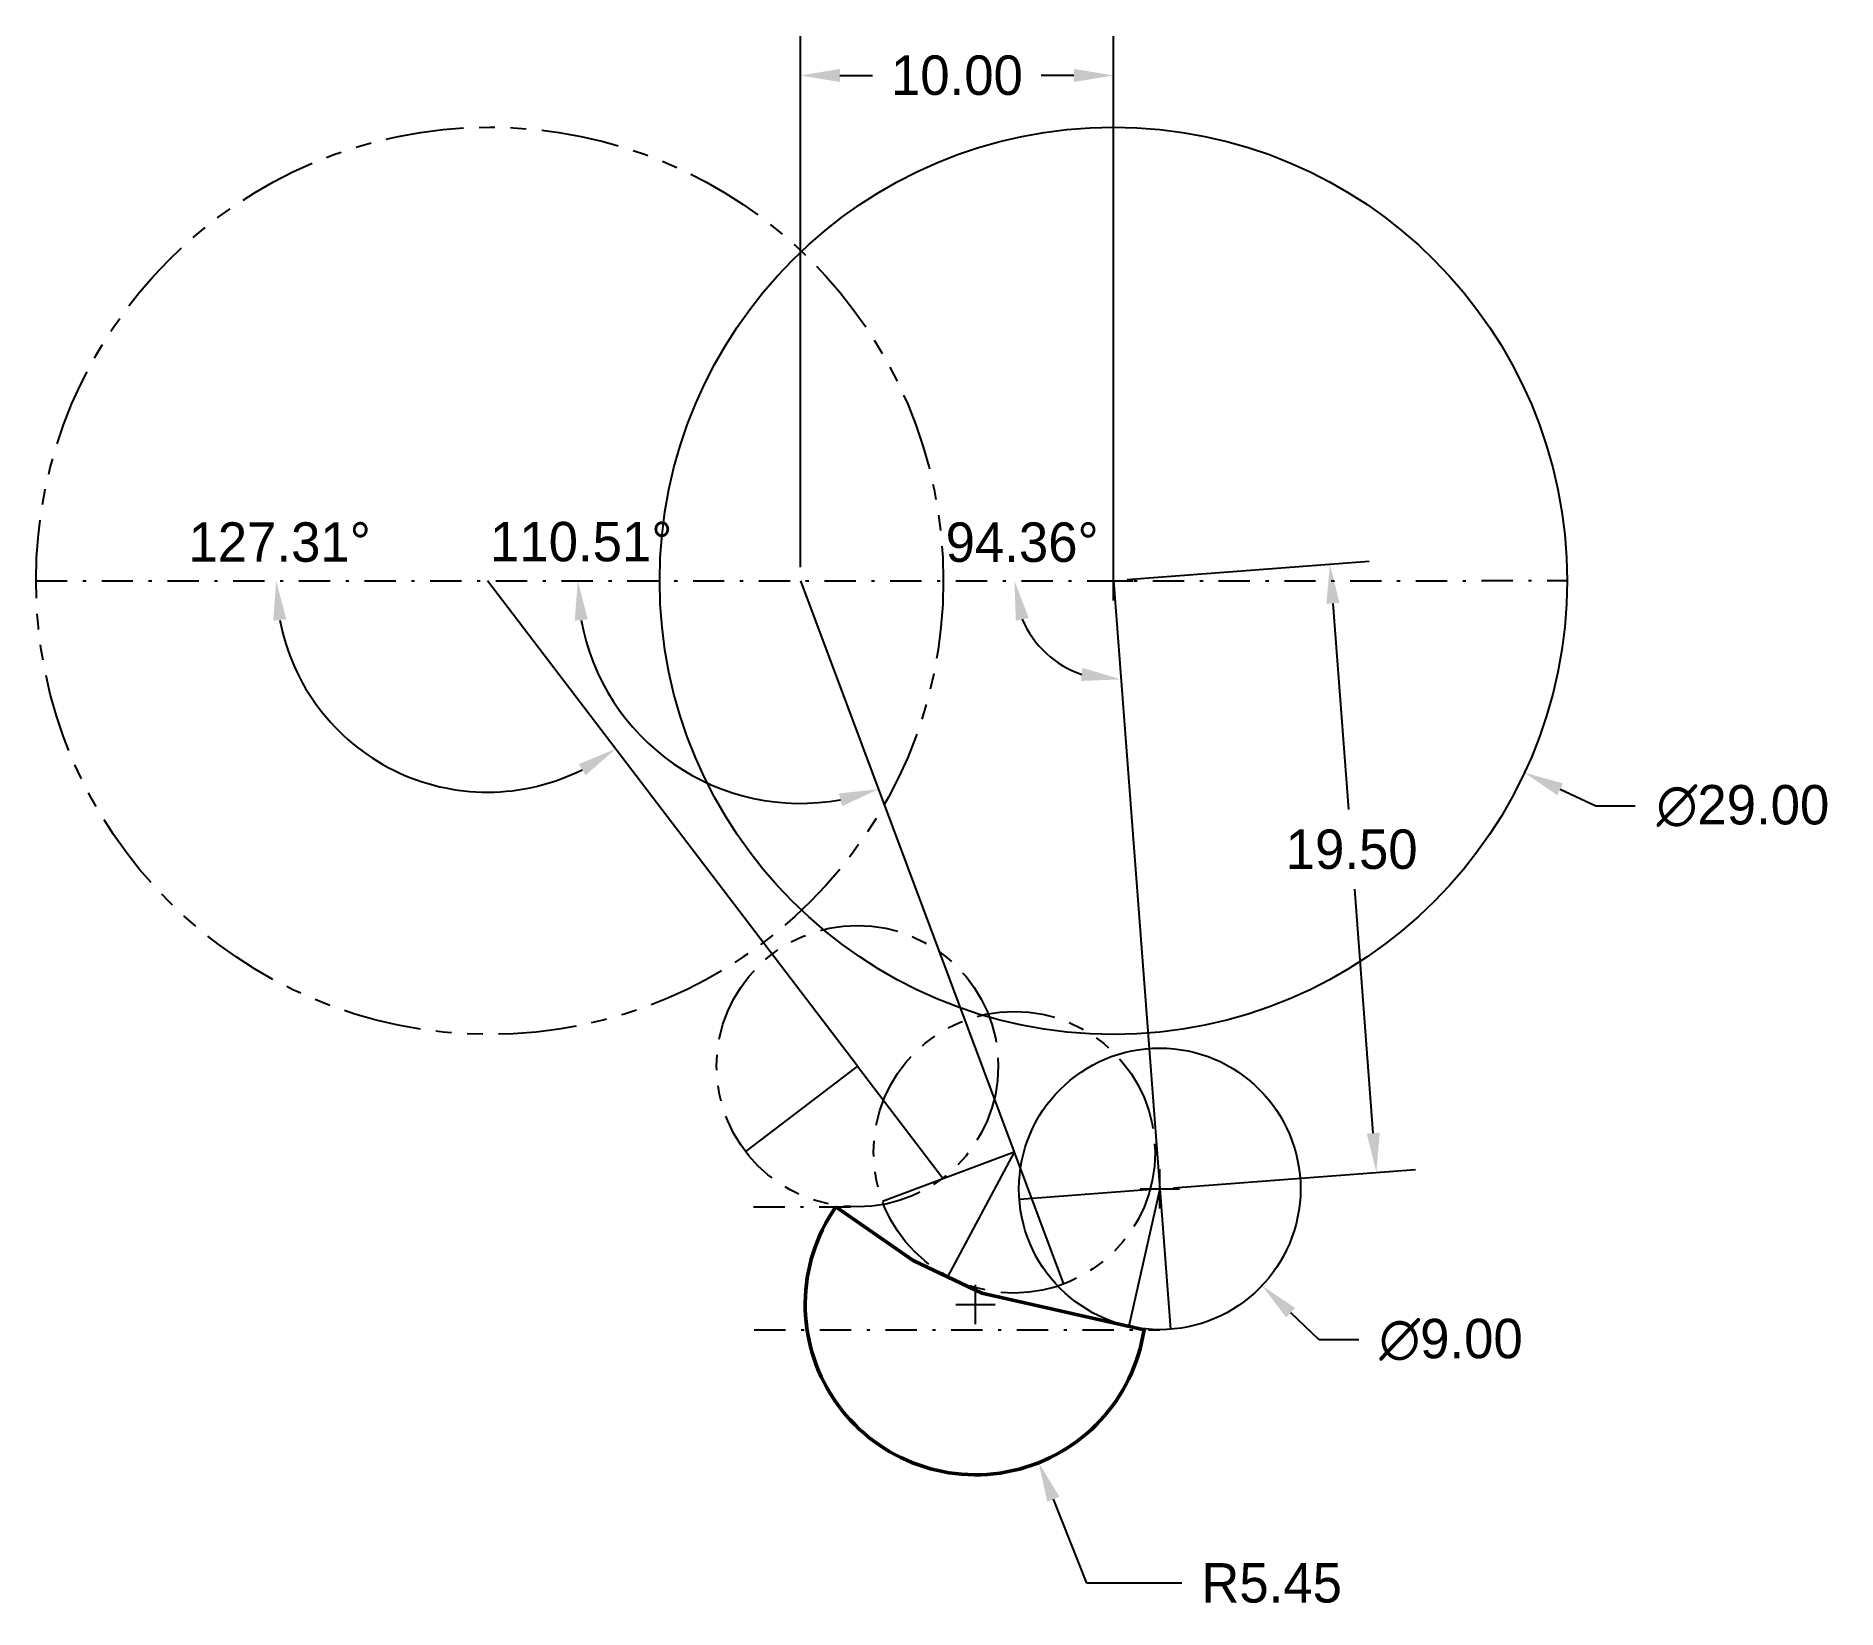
# Model space of a CAD drawing. Header units: millimetres. Extents: x -114.4 to -56.9, y -32.9 to 17.4.
import ezdxf

# ---------------------------------------------------------------- set-up
doc = ezdxf.new("R2010")
doc.units = ezdxf.units.MM
doc.header["$MEASUREMENT"] = 0
doc.linetypes.add('FANTASMAX2', pattern=[5, 2.5, -0.5, 0.5, -0.5, 0.5, -0.5])
doc.linetypes.add('TRATTOPUNTOX2', pattern=[2, 1, -0.5, 0, -0.5])
doc.dimstyles.get("Standard").update_dxf_attribs({"dimscale": 7, "dimtxt": 0.18, "dimasz": 0.18, "dimexe": 0.18, "dimexo": 0.0625, "dimgap": 0.09, "dimtad": 0, "dimtih": 1, "dimtoh": 1, "dimzin": 0, "dimdsep": 46, "dimtxsty": 'Standard', "dimcen": 0.09, "dimazin": 0, "dimtfac": 1, "dimtofl": 0, "dimtmove": 0, "dimatfit": 3, "dimfxl": 1, "dimtolj": 1, "dimtzin": 0, "dimarcsym": 0})

# ---------------------------------------------------------------- blocks, each defined once
blk = doc.blocks.new('*D2')
at = {"color": 0, "linetype": 'Continuous', "lineweight": -2, "transparency": 16777216}
for p, q in [((-80, -0.637), (-80, 0.623)), ((-80.63, -0.007), (-79.37, -0.007)), ((-64.577, -7.206), (-65.719, -6.673)), ((-63.317, -7.206), (-64.577, -7.206))]:
    blk.add_line(p, q, dxfattribs=at)
at = {"color": 0, "linetype": 'Continuous', "transparency": 16777216}
blk.add_solid([(-65.63, -6.483), (-65.808, -6.863), (-66.861, -6.14)], dxfattribs=at)
at = {"layer": 'Defpoints', "color": 0, "linetype": 'Continuous', "transparency": 16777216}
for p in [(-93.138, 6.127), (-66.861, -6.14)]:
    blk.add_point(p, dxfattribs=at)
at = {"color": 0, "linetype": 'Continuous', "transparency": 16777216, "insert": (-59.878, -7.206), "char_height": 1.26, "attachment_point": 5}
blk.add_mtext('\\A1;∅29.00', dxfattribs=at)
blk = doc.blocks.new('*D3')
at = {"color": 0, "linetype": 'Continuous', "lineweight": -2, "transparency": 16777216}
for p, q in [((-78.518, -20.074), (-78.518, -18.814)), ((-79.148, -19.444), (-77.888, -19.444)), ((-73.418, -24.268), (-74.333, -23.402)), ((-72.158, -24.268), (-73.418, -24.268))]:
    blk.add_line(p, q, dxfattribs=at)
at = {"color": 0, "linetype": 'Continuous', "transparency": 16777216}
blk.add_solid([(-74.189, -23.249), (-74.477, -23.554), (-75.248, -22.536)], dxfattribs=at)
at = {"layer": 'Defpoints', "color": 0, "linetype": 'Continuous', "transparency": 16777216}
for p in [(-81.787, -16.351), (-75.248, -22.536)]:
    blk.add_point(p, dxfattribs=at)
at = {"color": 0, "linetype": 'Continuous', "transparency": 16777216, "insert": (-69.208, -24.268), "char_height": 1.26, "attachment_point": 5}
blk.add_mtext('\\A1;∅9.00', dxfattribs=at)
blk = doc.blocks.new('*D4')
at = {"color": 0, "linetype": 'Continuous', "lineweight": -2, "transparency": 16777216}
for p, q in [((-79.564, 0.033), (-71.822, 0.623)), ((-72.983, -0.729), (-72.48, -7.322)), ((-71.692, -17.66), (-72.286, -9.868)), ((-78.081, -19.41), (-70.34, -18.82))]:
    blk.add_line(p, q, dxfattribs=at)
at = {"color": 0, "linetype": 'Continuous', "transparency": 16777216}
for points in [[(-72.773, -0.713), (-73.192, -0.745), (-73.079, 0.528)], [(-71.483, -17.644), (-71.901, -17.675), (-71.596, -18.916)]]:
    blk.add_solid(points, dxfattribs=at)
at = {"layer": 'Defpoints', "color": 0, "linetype": 'Continuous', "transparency": 16777216}
for p in [(-80, 0), (-71.596, -18.916), (-78.518, -19.444)]:
    blk.add_point(p, dxfattribs=at)
at = {"color": 0, "linetype": 'Continuous', "transparency": 16777216, "insert": (-72.383, -8.595), "char_height": 1.26, "attachment_point": 5}
blk.add_mtext('\\A1;19.50', dxfattribs=at)
blk = doc.blocks.new('*D5')
at = {"color": 0, "linetype": 'Continuous', "lineweight": -2, "transparency": 16777216}
blk.add_arc((-80, -0.004), 3.162, 202.98599, 251.3777, dxfattribs=at)
at = {"color": 0, "linetype": 'Continuous', "transparency": 16777216}
for points in [[(-83.117, -1.281), (-82.705, -1.197), (-83.162, -0.005)], [(-80.983, -2.793), (-81.036, -3.209), (-79.759, -3.158)]]:
    blk.add_solid(points, dxfattribs=at)
at = {"layer": 'Defpoints', "color": 0, "linetype": 'Continuous', "transparency": 16777216}
for p in [(-80, 0), (-114.435, -0.007), (-65.5, -0.003), (-81.44, -2.82), (-78.518, -19.444)]:
    blk.add_point(p, dxfattribs=at)
at = {"color": 0, "linetype": 'Continuous', "transparency": 16777216, "insert": (-82.916, 1.218), "char_height": 1.26, "attachment_point": 5}
blk.add_mtext('\\A1;94.36°', dxfattribs=at)
blk = doc.blocks.new('*D6')
at = {"color": 0, "linetype": 'Continuous', "lineweight": -2, "transparency": 16777216}
blk.add_arc((-90.001, -0.005), 7.117, 190.16114, 280.35501, dxfattribs=at)
at = {"color": 0, "linetype": 'Continuous', "transparency": 16777216}
for points in [[(-97.216, -1.279), (-96.797, -1.242), (-97.118, -0.005)], [(-88.778, -6.803), (-88.666, -7.208), (-87.508, -6.67)]]:
    blk.add_solid(points, dxfattribs=at)
at = {"layer": 'Defpoints', "color": 0, "linetype": 'Continuous', "transparency": 16777216}
for p in [(-114.435, -0.007), (-90, -0.009), (-65.5, -0.003), (-92.002, -6.835), (-83.167, -18.272)]:
    blk.add_point(p, dxfattribs=at)
at = {"color": 0, "linetype": 'Continuous', "transparency": 16777216, "insert": (-97.009, 1.237), "char_height": 1.26, "attachment_point": 5}
blk.add_mtext('\\A1;110.51°', dxfattribs=at)
blk = doc.blocks.new('*D7')
at = {"color": 0, "linetype": 'Continuous', "lineweight": -2, "transparency": 16777216}
blk.add_arc((-100.004, -0.006), 6.756, 190.70453, 296.61162, dxfattribs=at)
at = {"color": 0, "linetype": 'Continuous', "transparency": 16777216}
for points in [[(-106.852, -1.28), (-106.434, -1.241), (-106.76, -0.006)], [(-97.089, -5.868), (-96.866, -6.224), (-95.909, -5.379)]]:
    blk.add_solid(points, dxfattribs=at)
at = {"layer": 'Defpoints', "color": 0, "linetype": 'Continuous', "transparency": 16777216}
for p in [(-114.435, -0.007), (-100, -0.011), (-65.5, -0.003), (-100.607, -6.735), (-88.18, -15.52)]:
    blk.add_point(p, dxfattribs=at)
at = {"color": 0, "linetype": 'Continuous', "transparency": 16777216, "insert": (-106.648, 1.222), "char_height": 1.26, "attachment_point": 5}
blk.add_mtext('\\A1;127.31°', dxfattribs=at)
blk = doc.blocks.new('*D8')
at = {"color": 0, "linetype": 'Continuous', "lineweight": -2, "transparency": 16777216}
for p, q in [((-84.405, -23.766), (-84.405, -22.506)), ((-85.035, -23.136), (-83.775, -23.136)), ((-80.848, -32.044), (-81.918, -29.364)), ((-77.816, -32.044), (-80.848, -32.044))]:
    blk.add_line(p, q, dxfattribs=at)
at = {"color": 0, "linetype": 'Continuous', "transparency": 16777216}
blk.add_solid([(-81.723, -29.286), (-82.113, -29.442), (-82.386, -28.194)], dxfattribs=at)
at = {"layer": 'Defpoints', "color": 0, "linetype": 'Continuous', "transparency": 16777216}
for p in [(-84.405, -23.136), (-82.386, -28.194)]:
    blk.add_point(p, dxfattribs=at)
at = {"color": 0, "linetype": 'Continuous', "transparency": 16777216, "insert": (-74.942, -32.044), "char_height": 1.26, "attachment_point": 5}
blk.add_mtext('\\A1;R5.45', dxfattribs=at)
blk = doc.blocks.new('*D10')
at = {"color": 0, "linetype": 'Continuous', "lineweight": -2, "transparency": 16777216}
for p, q in [((-90, 0.429), (-90, 17.405)), ((-80, 0.438), (-80, 17.405)), ((-88.74, 16.145), (-87.694, 16.145)), ((-81.26, 16.145), (-82.306, 16.145))]:
    blk.add_line(p, q, dxfattribs=at)
at = {"color": 0, "linetype": 'Continuous', "transparency": 16777216}
for points in [[(-88.74, 16.355), (-88.74, 15.935), (-90, 16.145)], [(-81.26, 16.355), (-81.26, 15.935), (-80, 16.145)]]:
    blk.add_solid(points, dxfattribs=at)
at = {"layer": 'Defpoints', "color": 0, "linetype": 'Continuous', "transparency": 16777216}
for p in [(-80, 16.145), (-80, 0), (-90, -0.009)]:
    blk.add_point(p, dxfattribs=at)
at = {"color": 0, "linetype": 'Continuous', "transparency": 16777216, "insert": (-85, 16.145), "char_height": 1.26, "attachment_point": 5}
blk.add_mtext('\\A1;10.00', dxfattribs=at)

msp = doc.modelspace()

# ---------------------------------------------------------------- linework, layer by layer
for p, q in [((-80, 0), (-78.518, -19.444)), ((-88.18, -15.52), (-100, -0.011)), ((-90, -0.009), (-83.167, -18.272))]:
    msp.add_line(p, q)
at = {"linetype": 'TRATTOPUNTOX2'}
for p, q in [((-114.435, -0.007), (-65.5, -0.003)), ((-91.499, -20.02), (-88.18, -20.02)), ((-91.482, -23.944), (-78.518, -23.944))]:
    msp.add_line(p, q, dxfattribs=at)
at = {"color": 3}
for p, q in [((-88.18, -15.52), (-91.759, -18.248)), ((-83.167, -18.272), (-87.382, -19.849)), ((-78.518, -19.444), (-83.005, -19.786))]:
    msp.add_line(p, q, dxfattribs=at)
at = {"color": 240, "true_color": 0xed1f24}
for p, q in [((-88.18, -15.52), (-85.452, -19.099)), ((-83.167, -18.272), (-81.59, -22.487)), ((-78.518, -19.444), (-78.175, -23.931))]:
    msp.add_line(p, q, dxfattribs=at)
at = {"color": 5, "linetype": 'Continuous'}
for p, q in [((-83.167, -18.272), (-85.301, -22.253)), ((-78.518, -19.444), (-79.509, -23.833))]:
    msp.add_line(p, q, dxfattribs=at)
at = {"linetype": 'Continuous', "lineweight": 50}
for p, q in [((-86.397, -21.734), (-88.871, -20.02)), ((-84.205, -22.772), (-86.397, -21.734))]:
    msp.add_line(p, q, dxfattribs=at)
at = {"lineweight": 50}
msp.add_lwpolyline([(-84.205, -22.772), (-79.019, -23.944, -1.261509), (-88.871, -20.02)], format="xyb", dxfattribs=at)
at = {"linetype": 'FANTASMAX2'}
for centre, radius in [((-99.935, -0.007), 14.5), ((-88.18, -15.52), 4.5), ((-83.167, -18.272), 4.5)]:
    msp.add_circle(centre, radius, dxfattribs=at)
at = {"linetype": 'Continuous'}
msp.add_circle((-80, -0.007), 14.5, dxfattribs=at)
msp.add_circle((-78.518, -19.444), 4.5)

# ---------------------------------------------------------------- dimensions: what is measured, and where the dimension line sits
dim = msp.add_linear_dim(base=(-80, 16.145), p1=(-90, -0.009), p2=(-80, 0), dimstyle='Standard', dxfattribs=at)
dim.commit()
dim.dimension.update_dxf_attribs({"geometry": '*D10', "text_midpoint": (-85, 16.145)})
for p1, p2, picture, middle in [((-93.138, 6.127), (-66.861, -6.14), '*D2', (-59.878, -7.206)), ((-81.787, -16.351), (-75.248, -22.536), '*D3', (-69.208, -24.268))]:
    dim = msp.add_diameter_dim_2p(p1=p1, p2=p2, dimstyle='Standard', dxfattribs=at)
    dim.commit()
    dim.dimension.update_dxf_attribs({"geometry": picture, "text_midpoint": middle})
for base, line1, line2, picture, middle in [((-92.002, -6.835), ((-114.435, -0.007), (-65.5, -0.003)), ((-90, -0.009), (-83.167, -18.272)), '*D6', (-97.009, 1.237)), ((-100.607, -6.735), ((-114.435, -0.007), (-65.5, -0.003)), ((-88.18, -15.52), (-100, -0.011)), '*D7', (-106.648, 1.222)), ((-81.4399, -2.8197), ((-114.4347, -0.0065), (-65.4995, -0.0034)), ((-80, 0), (-78.5176, -19.4436)), '*D5', (-82.9164, 1.2178))]:
    dim = msp.add_angular_dim_2l(base=base, line1=line1, line2=line2, dimstyle='Standard', dxfattribs=at)
    dim.commit()
    dim.dimension.update_dxf_attribs({"geometry": picture, "text_midpoint": middle, "dimtype": 162})
dim = msp.add_linear_dim(base=(-71.596, -18.916), p1=(-80, 0), p2=(-78.518, -19.444), angle=274.36, dimstyle='Standard', dxfattribs=at)
dim.commit()
dim.dimension.update_dxf_attribs({"geometry": '*D4', "text_midpoint": (-72.383, -8.595), "dimtype": 161})
dim = msp.add_radius_dim(center=(-84.405, -23.136), mpoint=(-82.386, -28.194), dimstyle='Standard', dxfattribs=at)
dim.commit()
dim.dimension.update_dxf_attribs({"geometry": '*D8', "text_midpoint": (-74.942, -32.044), "dimtype": 164})

doc.saveas('drawing.dxf')
